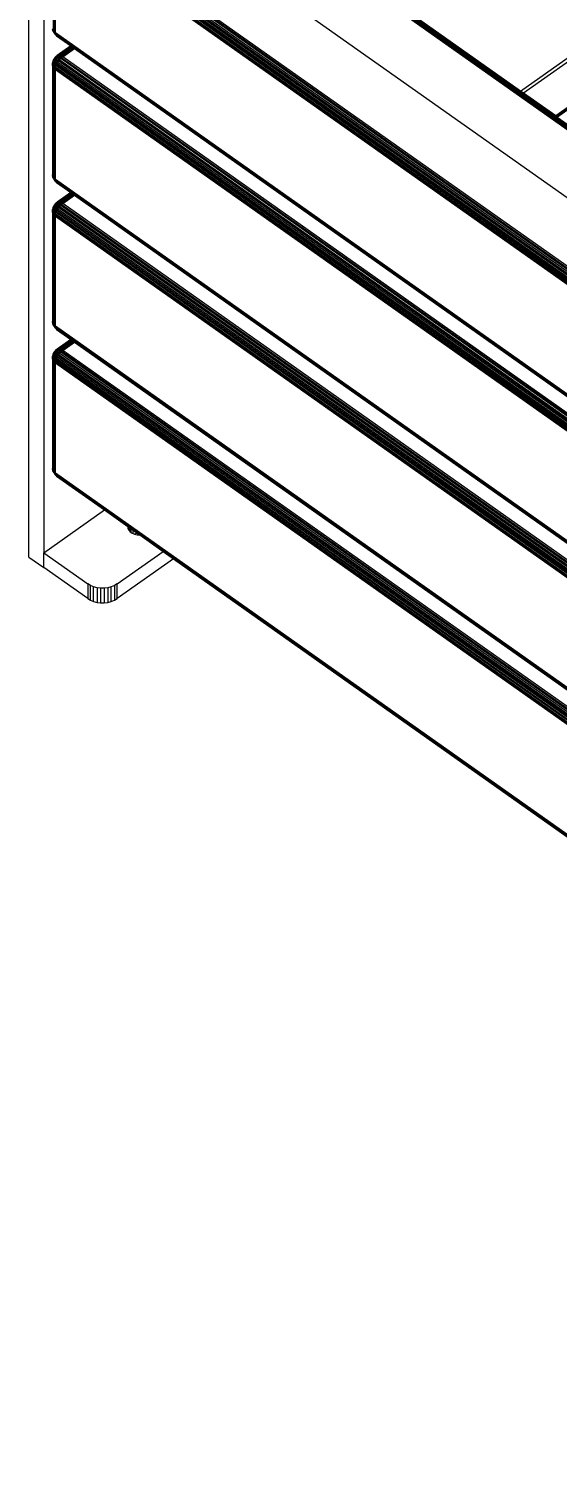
# Model space of a CAD drawing. Header units: inches. Extents: x 12 to 4609, y 5 to 3256.
# Drawn here: x 2520 to 2774, y 1631 to 2328 of the extents above; entities that cross this region are included whole.
import ezdxf

# ---------------------------------------------------------------- set-up
doc = ezdxf.new("R2010")
doc.units = ezdxf.units.IN
doc.header["$MEASUREMENT"] = 0

msp = doc.modelspace()

# ---------------------------------------------------------------- linework, layer by layer
for p, q in [((2756.17, 2298.34), (3181.99, 2599.44)), ((3183.41, 2598.44), (2757.58, 2297.34)), ((3205.33, 2592.02), (2773.08, 2286.38)), ((3205.37, 2591.74), (2773.3, 2286.22)), ((2773.57, 2286.03), (3205.47, 2591.43)), ((3205.61, 2591.1), (2773.87, 2285.81)), ((2756.17, 2298.34), (2582.49, 2421.14)), ((2582.49, 2421.07), (3269.57, 1935.23)), ((2582.49, 2420.96), (3269.12, 1935.44)), ((2582.49, 2420.82), (3268.66, 1935.63)), ((2582.49, 2420.65), (3268.2, 1935.78)), ((2582.49, 2420.23), (3267.28, 1936.02)), ((2582.49, 2419.74), (3266.35, 1936.18)), ((3265.42, 1936.27), (2582.49, 2419.18)), ((2582.49, 2418.55), (3264.5, 1936.3)), ((3241.16, 1919.8), (2559.16, 2402.05)), ((2519.56, 2073.85), (2519.56, 2388.52)), ((2526.63, 2383.52), (2526.63, 2075.93)), ((2531.14, 2380.78), (2531.14, 2327.75)), ((2531.44, 2327.29), (2531.44, 2380.32)), ((2531.82, 2379.9), (2531.82, 2326.87)), ((2532.29, 2326.48), (2532.29, 2379.52)), ((2532.29, 2379.52), (3214.29, 1897.27)), ((3214.33, 1897.8), (2532.32, 2380.05)), ((2532.43, 2380.61), (3214.44, 1898.36)), ((3214.61, 1898.96), (2532.61, 2381.21)), ((2532.85, 2381.83), (3214.85, 1899.58)), ((2533.15, 2382.44), (3215.16, 1900.19)), ((2533.51, 2383.05), (3215.51, 1900.8)), ((2533.91, 2383.64), (3215.92, 1901.39)), ((2534.36, 2384.19), (3216.36, 1901.94)), ((3216.83, 1902.46), (2534.83, 2384.71)), ((2535.32, 2385.16), (3217.33, 1902.91)), ((3217.83, 1903.3), (2535.82, 2385.55)), ((2530.94, 2328.36), (2530.94, 2328.23)), ((2530.94, 2328.23), (2530.98, 2327.76)), ((2530.94, 2328.23), (2531.14, 2327.75)), ((2531.27, 2327.04), (2530.94, 2328.23)), ((2530.98, 2327.76), (2531.14, 2327.33)), ((2531.14, 2327.75), (2531.27, 2327.04)), ((2531.14, 2327.75), (2531.44, 2327.29)), ((2531.14, 2327.33), (2531.27, 2327.04)), ((2531.44, 2327.29), (2531.27, 2327.04)), ((2531.27, 2327.04), (2531.45, 2326.56)), ((2531.27, 2327.04), (2531.73, 2326.39)), ((2531.44, 2327.29), (2531.73, 2326.39)), ((2531.44, 2327.29), (2531.82, 2326.87)), ((2531.45, 2326.56), (2531.93, 2325.88)), ((2531.73, 2326.39), (2531.82, 2326.87)), ((2531.73, 2326.39), (2531.93, 2325.88)), ((2531.73, 2326.39), (2532.43, 2325.59)), ((2531.73, 2326.39), (2532.32, 2326.01)), ((2531.82, 2326.87), (2532.32, 2326.01)), ((2531.82, 2326.87), (2532.29, 2326.48)), ((2531.93, 2325.88), (2532.25, 2325.51)), ((2531.93, 2325.88), (2532.61, 2325.24)), ((2531.93, 2325.88), (2532.43, 2325.59)), ((2532.25, 2325.51), (2532.85, 2324.97)), ((2532.61, 2325.24), (2532.25, 2325.51)), ((3214.29, 1844.23), (2532.29, 2326.48)), ((2532.32, 2326.01), (2532.29, 2326.48)), ((2532.43, 2325.59), (2532.32, 2326.01)), ((2532.32, 2326.01), (3214.33, 1843.76)), ((3214.44, 1843.34), (2532.43, 2325.59)), ((2532.61, 2325.24), (2532.43, 2325.59)), ((2532.85, 2324.97), (2532.61, 2325.24)), ((2532.61, 2325.24), (3214.61, 1842.99)), ((2532.85, 2324.97), (2539.68, 2320.14)), ((2539.68, 2320.14), (2533.15, 2315.51)), ((2539.7, 2320.13), (2533.15, 2315.51)), ((2533.51, 2315.62), (2539.78, 2320.07)), ((2533.91, 2315.63), (2539.92, 2319.97)), ((2540, 2319.91), (2533.91, 2315.63)), ((2534.36, 2315.56), (2540.21, 2319.77)), ((2534.83, 2315.4), (2540.47, 2319.58)), ((2540.62, 2319.48), (2534.83, 2315.4)), ((2535.32, 2315.16), (2540.93, 2319.25)), ((2541.25, 2319.03), (2535.32, 2315.16)), ((2535.82, 2314.84), (2541.5, 2318.85)), ((2539.68, 2320.14), (2539.7, 2320.13)), ((2539.7, 2320.13), (2539.78, 2320.07)), ((2539.78, 2320.07), (2539.92, 2319.97)), ((2539.92, 2319.97), (2540, 2319.91)), ((2540, 2319.91), (2540.21, 2319.77)), ((2540.21, 2319.77), (2540.47, 2319.58)), ((2540.47, 2319.58), (2540.62, 2319.48)), ((2540.62, 2319.48), (2540.93, 2319.25)), ((2540.93, 2319.25), (2541.25, 2319.03)), ((2541.25, 2319.03), (2541.5, 2318.85)), ((2541.5, 2318.85), (3214.85, 1842.72)), ((2530.87, 2311.7), (2530.84, 2311.56)), ((2530.84, 2311.56), (2530.84, 2311.05)), ((2530.84, 2311.05), (2530.94, 2310.56)), ((2530.84, 2311.05), (2530.84, 2258.53)), ((2530.88, 2311.86), (2530.87, 2311.8)), ((2530.87, 2311.83), (2530.88, 2311.86)), ((2530.87, 2311.8), (2530.87, 2311.83)), ((2530.87, 2311.8), (2530.88, 2311.75)), ((2530.88, 2311.75), (2530.87, 2311.7)), ((2530.94, 2310.56), (2530.87, 2311.7)), ((2530.94, 2311.45), (2530.87, 2311.7)), ((2530.88, 2311.86), (2530.96, 2312.41)), ((2530.94, 2312.06), (2530.88, 2311.86)), ((2531.01, 2312.4), (2530.94, 2312.1)), ((2531.04, 2312.3), (2530.94, 2312.1)), ((2530.94, 2312.1), (2530.94, 2312.06)), ((2530.94, 2312.06), (2530.94, 2311.45)), ((2530.94, 2311.45), (2530.94, 2310.56)), ((2530.98, 2311.23), (2530.94, 2311.45)), ((2530.98, 2311.23), (2530.94, 2310.56)), ((2530.94, 2310.56), (2531.14, 2310.07)), ((2530.94, 2310.56), (2530.94, 2259.03)), ((2531.07, 2312.85), (2530.96, 2312.41)), ((2531.14, 2311.88), (2530.98, 2311.23)), ((2531.27, 2310.64), (2530.98, 2311.23)), ((2530.98, 2311.23), (2531.14, 2310.07)), ((2531.26, 2312.97), (2531.01, 2312.4)), ((2531.07, 2312.85), (2531.01, 2312.4)), ((2531.04, 2312.3), (2531.01, 2312.4)), ((2531.04, 2312.3), (2531.14, 2311.92)), ((2531.25, 2313.32), (2531.07, 2312.85)), ((2531.42, 2312.6), (2531.14, 2311.92)), ((2531.14, 2311.88), (2531.14, 2311.92)), ((2531.14, 2311.88), (2531.45, 2311.38)), ((2531.27, 2310.64), (2531.14, 2310.07)), ((2531.14, 2310.07), (2531.14, 2257.04)), ((2531.14, 2310.07), (2531.44, 2309.61)), ((2531.5, 2313.79), (2531.25, 2313.32)), ((2531.25, 2312.99), (2531.68, 2313.41)), ((2531.43, 2313.34), (2531.25, 2312.99)), ((2531.25, 2313.32), (2531.25, 2312.99)), ((2531.26, 2312.97), (2531.25, 2312.99)), ((2531.44, 2313), (2531.26, 2312.97)), ((2531.26, 2312.97), (2531.32, 2312.82)), ((2531.45, 2311.38), (2531.27, 2310.64)), ((2531.73, 2310.07), (2531.27, 2310.64)), ((2531.27, 2310.64), (2531.44, 2309.61)), ((2531.44, 2313), (2531.32, 2312.82)), ((2531.32, 2312.82), (2531.42, 2312.6)), ((2531.44, 2312.64), (2531.42, 2312.6)), ((2531.42, 2312.6), (2531.75, 2312.16)), ((2531.56, 2313.59), (2531.43, 2313.34)), ((2531.63, 2313.5), (2531.43, 2313.34)), ((2531.68, 2313.41), (2531.44, 2313)), ((2531.75, 2313.35), (2531.44, 2313)), ((2531.78, 2313.3), (2531.44, 2312.64)), ((2531.44, 2313), (2531.44, 2312.64)), ((2531.44, 2309.61), (2531.73, 2310.07)), ((2531.44, 2256.58), (2531.44, 2309.61)), ((2531.44, 2309.61), (2531.82, 2309.19)), ((2531.75, 2312.16), (2531.45, 2311.38)), ((2531.45, 2311.38), (2531.93, 2310.86)), ((2531.79, 2314.25), (2531.5, 2313.79)), ((2531.5, 2313.79), (2531.56, 2313.59)), ((2531.93, 2314.17), (2531.56, 2313.59)), ((2531.56, 2313.59), (2531.63, 2313.5)), ((2531.63, 2313.5), (2531.68, 2313.41)), ((2531.68, 2313.41), (2531.75, 2313.35)), ((2531.93, 2310.86), (2531.73, 2310.07)), ((2532.61, 2310.5), (2531.73, 2310.07)), ((2531.73, 2310.07), (2531.82, 2309.19)), ((2531.73, 2310.07), (2532.32, 2309.34)), ((2532.43, 2309.9), (2531.73, 2310.07)), ((2531.75, 2313.35), (2531.78, 2313.3)), ((2532.16, 2312.94), (2531.75, 2312.16)), ((2531.75, 2312.16), (2532.25, 2311.68)), ((2532.23, 2313.98), (2531.78, 2313.3)), ((2531.78, 2313.3), (2532.16, 2312.94)), ((2532.13, 2314.67), (2531.79, 2314.25)), ((2531.79, 2314.25), (2531.93, 2314.17)), ((2532.37, 2314.71), (2531.93, 2314.17)), ((2531.93, 2314.17), (2532.23, 2313.98)), ((2532.25, 2311.68), (2531.93, 2310.86)), ((2532.85, 2311.11), (2531.93, 2310.86)), ((2531.93, 2310.86), (2532.61, 2310.5)), ((2532.5, 2315.04), (2532.13, 2314.67)), ((2532.13, 2314.67), (2532.37, 2314.71)), ((2532.66, 2313.7), (2532.16, 2312.94)), ((2532.16, 2312.94), (2532.68, 2312.51)), ((2532.73, 2314.62), (2532.23, 2313.98)), ((2532.23, 2313.98), (2532.66, 2313.7)), ((2532.68, 2312.51), (2532.25, 2311.68)), ((2532.25, 2311.68), (2533.15, 2311.73)), ((2532.25, 2311.68), (2532.85, 2311.11)), ((2532.32, 2309.34), (2532.43, 2309.9)), ((2532.84, 2315.18), (2532.37, 2314.71)), ((2532.37, 2314.71), (2532.73, 2314.62)), ((2532.43, 2309.9), (2532.61, 2310.5)), ((2532.43, 2309.9), (3214.44, 1827.65)), ((2532.85, 2315.32), (2532.5, 2315.04)), ((2532.5, 2315.04), (2532.84, 2315.18)), ((2532.61, 2310.5), (2532.85, 2311.11)), ((3214.61, 1828.25), (2532.61, 2310.5)), ((2533.22, 2314.4), (2532.66, 2313.7)), ((2532.66, 2313.7), (2533.21, 2313.32)), ((2533.21, 2313.32), (2532.68, 2312.51)), ((2533.91, 2312.93), (2532.68, 2312.51)), ((2532.68, 2312.51), (2533.15, 2311.73)), ((2533.51, 2312.34), (2532.68, 2312.51)), ((2533.29, 2315.17), (2532.73, 2314.62)), ((2532.73, 2314.62), (2533.22, 2314.4)), ((2532.84, 2315.18), (2533.51, 2315.62)), ((2532.85, 2315.32), (2532.84, 2315.18)), ((2532.93, 2315.28), (2532.84, 2315.18)), ((2532.84, 2315.18), (2533.11, 2315.18)), ((2532.85, 2315.32), (2533.15, 2315.51)), ((2532.85, 2311.11), (2533.15, 2311.73)), ((2532.85, 2311.11), (3214.85, 1828.86)), ((2533.33, 2315.56), (2532.93, 2315.28)), ((2533.15, 2315.51), (2532.93, 2315.28)), ((2533.11, 2315.18), (2533.39, 2315.38)), ((2533.11, 2315.18), (2533.29, 2315.17)), ((2533.15, 2315.51), (2533.33, 2315.56)), ((2533.15, 2311.73), (2533.51, 2312.34)), ((2533.15, 2311.73), (3215.16, 1829.48)), ((2533.81, 2314.06), (2533.21, 2313.32)), ((2534.36, 2313.48), (2533.21, 2313.32)), ((2533.21, 2313.32), (2533.91, 2312.93)), ((2533.83, 2315.02), (2533.22, 2314.4)), ((2533.22, 2314.4), (2533.81, 2314.06)), ((2533.91, 2315.63), (2533.29, 2315.17)), ((2533.39, 2315.38), (2533.29, 2315.17)), ((2533.29, 2315.17), (2533.83, 2315.02)), ((2533.33, 2315.56), (2533.51, 2315.62)), ((2533.39, 2315.38), (2533.74, 2315.63)), ((2533.51, 2315.62), (2533.39, 2315.38)), ((2533.51, 2315.62), (2533.74, 2315.63)), ((2533.51, 2312.34), (2533.91, 2312.93)), ((2533.51, 2312.34), (3215.51, 1830.09)), ((2533.74, 2315.63), (2533.91, 2315.63)), ((2534.46, 2314.72), (2533.81, 2314.06)), ((2533.81, 2314.06), (2534.36, 2313.48)), ((2533.81, 2314.06), (2534.83, 2313.99)), ((2534.36, 2315.56), (2533.83, 2315.02)), ((2533.83, 2315.02), (2533.87, 2315.32)), ((2534.2, 2315.16), (2533.83, 2315.02)), ((2533.83, 2315.02), (2534.46, 2314.72)), ((2533.87, 2315.32), (2534.26, 2315.58)), ((2533.87, 2315.32), (2533.88, 2315.41)), ((2533.88, 2315.41), (2533.91, 2315.63)), ((2534.15, 2315.59), (2533.88, 2315.41)), ((2533.91, 2315.63), (2534.15, 2315.59)), ((2533.91, 2312.93), (2534.36, 2313.48)), ((2533.91, 2312.93), (3215.92, 1830.68)), ((2534.15, 2315.59), (2534.26, 2315.58)), ((2534.64, 2315.47), (2534.2, 2315.16)), ((2534.83, 2315.4), (2534.2, 2315.16)), ((2534.26, 2315.58), (2534.36, 2315.56)), ((2534.36, 2315.56), (2534.64, 2315.47)), ((2534.36, 2313.48), (2534.83, 2313.99)), ((2534.36, 2313.48), (3216.36, 1831.23)), ((2534.83, 2315.4), (2534.46, 2314.72)), ((2534.46, 2314.72), (2535.32, 2315.16)), ((2534.46, 2314.72), (2534.83, 2313.99)), ((2534.46, 2314.72), (2535.32, 2314.45)), ((2534.64, 2315.47), (2534.83, 2315.4)), ((2534.83, 2315.4), (2535.32, 2315.16)), ((2534.83, 2313.99), (2535.32, 2314.45)), ((3216.83, 1831.74), (2534.83, 2313.99)), ((2535.32, 2315.16), (2535.32, 2314.45)), ((2535.32, 2315.16), (2535.82, 2314.84)), ((2535.32, 2314.45), (2535.82, 2314.84)), ((2535.32, 2314.45), (3217.33, 1832.2)), ((3217.83, 1832.59), (2535.82, 2314.84)), ((2531.82, 2309.19), (2532.32, 2309.34)), ((2531.82, 2309.19), (2531.82, 2256.15)), ((2531.82, 2309.19), (2532.29, 2308.81)), ((2532.29, 2308.81), (2532.32, 2309.34)), ((2532.29, 2255.77), (2532.29, 2308.81)), ((2532.29, 2308.81), (3214.29, 1826.56)), ((3214.33, 1827.09), (2532.32, 2309.34)), ((2757.58, 2297.34), (2756.17, 2298.34)), ((2773.08, 2286.38), (2757.58, 2297.34)), ((2773.3, 2286.22), (2773.08, 2286.38)), ((2773.57, 2286.03), (2773.3, 2286.22)), ((2773.87, 2285.81), (2773.57, 2286.03)), ((2774.2, 2285.58), (2773.87, 2285.81)), ((2530.94, 2259.03), (2530.84, 2258.53)), ((2530.84, 2258.53), (2530.84, 2258.02)), ((2530.87, 2257.86), (2530.84, 2258.02)), ((2530.94, 2259.03), (2530.87, 2257.86)), ((2530.94, 2258.43), (2530.87, 2257.86)), ((2530.87, 2257.86), (2530.87, 2257.82)), ((2530.87, 2257.82), (2530.94, 2257.65)), ((2530.94, 2259.03), (2530.94, 2258.43)), ((2530.94, 2258.43), (2530.94, 2257.65)), ((2530.94, 2257.65), (2530.94, 2257.52)), ((2530.94, 2257.52), (2530.98, 2257.05)), ((2530.94, 2257.52), (2531.14, 2257.04)), ((2531.27, 2256.33), (2530.94, 2257.52)), ((2530.98, 2257.05), (2531.14, 2256.62)), ((2531.14, 2257.04), (2531.27, 2256.33)), ((2531.14, 2257.04), (2531.44, 2256.58)), ((2531.14, 2256.62), (2531.27, 2256.33)), ((2531.44, 2256.58), (2531.27, 2256.33)), ((2531.27, 2256.33), (2531.45, 2255.85)), ((2531.27, 2256.33), (2531.73, 2255.68)), ((2531.44, 2256.58), (2531.73, 2255.68)), ((2531.44, 2256.58), (2531.82, 2256.15)), ((2531.45, 2255.85), (2531.93, 2255.17)), ((2531.73, 2255.68), (2531.82, 2256.15)), ((2531.73, 2255.68), (2531.93, 2255.17)), ((2531.73, 2255.68), (2532.43, 2254.88)), ((2531.73, 2255.68), (2532.32, 2255.3)), ((2531.82, 2256.15), (2532.32, 2255.3)), ((2531.82, 2256.15), (2532.29, 2255.77)), ((2531.93, 2255.17), (2532.25, 2254.8)), ((2531.93, 2255.17), (2532.61, 2254.53)), ((2531.93, 2255.17), (2532.43, 2254.88)), ((2532.25, 2254.8), (2532.85, 2254.26)), ((2532.61, 2254.53), (2532.25, 2254.8)), ((3214.29, 1773.52), (2532.29, 2255.77)), ((2532.32, 2255.3), (2532.29, 2255.77)), ((2532.43, 2254.88), (2532.32, 2255.3)), ((2532.32, 2255.3), (3214.33, 1773.05)), ((3214.44, 1772.63), (2532.43, 2254.88)), ((2532.61, 2254.53), (2532.43, 2254.88)), ((2532.85, 2254.26), (2532.61, 2254.53)), ((2532.61, 2254.53), (3214.61, 1772.28)), ((2532.85, 2254.26), (2539.68, 2249.43)), ((2539.68, 2249.43), (2533.15, 2244.8)), ((2539.7, 2249.41), (2533.15, 2244.8)), ((2533.51, 2244.91), (2539.78, 2249.36)), ((2533.91, 2244.92), (2539.92, 2249.26)), ((2540, 2249.2), (2533.91, 2244.92)), ((2534.36, 2244.85), (2540.21, 2249.06)), ((2534.83, 2244.69), (2540.47, 2248.87)), ((2540.62, 2248.76), (2534.83, 2244.69)), ((2535.32, 2244.45), (2540.93, 2248.54)), ((2541.25, 2248.32), (2535.32, 2244.45)), ((2535.82, 2244.13), (2541.5, 2248.14)), ((2539.68, 2249.43), (2539.7, 2249.41)), ((2539.7, 2249.41), (2539.78, 2249.36)), ((2539.78, 2249.36), (2539.92, 2249.26)), ((2539.92, 2249.26), (2540, 2249.2)), ((2540, 2249.2), (2540.21, 2249.06)), ((2540.21, 2249.06), (2540.47, 2248.87)), ((2540.47, 2248.87), (2540.62, 2248.76)), ((2540.62, 2248.76), (2540.93, 2248.54)), ((2540.93, 2248.54), (2541.25, 2248.32)), ((2541.25, 2248.32), (2541.5, 2248.14)), ((2541.5, 2248.14), (3214.85, 1772.01)), ((2530.87, 2240.99), (2530.84, 2240.85)), ((2530.84, 2240.85), (2530.84, 2240.34)), ((2530.84, 2240.34), (2530.94, 2239.84)), ((2530.84, 2240.34), (2530.84, 2187.82)), ((2530.88, 2241.15), (2530.87, 2241.08)), ((2530.88, 2241.15), (2530.87, 2241.12)), ((2530.87, 2241.08), (2530.87, 2241.12)), ((2530.87, 2241.08), (2530.88, 2241.04)), ((2530.88, 2241.04), (2530.87, 2240.99)), ((2530.94, 2239.84), (2530.87, 2240.99)), ((2530.94, 2240.74), (2530.87, 2240.99)), ((2530.88, 2241.15), (2530.96, 2241.7)), ((2530.94, 2241.35), (2530.88, 2241.15)), ((2531.01, 2241.69), (2530.94, 2241.39)), ((2531.04, 2241.59), (2530.94, 2241.39)), ((2530.94, 2241.39), (2530.94, 2241.35)), ((2530.94, 2241.35), (2530.94, 2240.74)), ((2530.94, 2240.74), (2530.94, 2239.84)), ((2530.98, 2240.52), (2530.94, 2240.74)), ((2530.98, 2240.52), (2530.94, 2239.84)), ((2530.94, 2239.84), (2531.14, 2239.36)), ((2530.94, 2239.84), (2530.94, 2188.31)), ((2531.07, 2242.14), (2530.96, 2241.7)), ((2531.14, 2241.17), (2530.98, 2240.52)), ((2531.27, 2239.92), (2530.98, 2240.52)), ((2530.98, 2240.52), (2531.14, 2239.36)), ((2531.26, 2242.26), (2531.01, 2241.69)), ((2531.07, 2242.14), (2531.01, 2241.69)), ((2531.04, 2241.59), (2531.01, 2241.69)), ((2531.04, 2241.59), (2531.14, 2241.21)), ((2531.25, 2242.61), (2531.07, 2242.14)), ((2531.42, 2241.89), (2531.14, 2241.21)), ((2531.14, 2241.17), (2531.14, 2241.21)), ((2531.14, 2241.17), (2531.45, 2240.67)), ((2531.27, 2239.92), (2531.14, 2239.36)), ((2531.5, 2243.08), (2531.25, 2242.61)), ((2531.25, 2242.28), (2531.68, 2242.7)), ((2531.43, 2242.63), (2531.25, 2242.28)), ((2531.25, 2242.61), (2531.25, 2242.28)), ((2531.26, 2242.26), (2531.25, 2242.28)), ((2531.44, 2242.29), (2531.26, 2242.26)), ((2531.26, 2242.26), (2531.32, 2242.11)), ((2531.45, 2240.67), (2531.27, 2239.92)), ((2531.73, 2239.36), (2531.27, 2239.92)), ((2531.27, 2239.92), (2531.44, 2238.9)), ((2531.44, 2242.29), (2531.32, 2242.11)), ((2531.32, 2242.11), (2531.42, 2241.89)), ((2531.44, 2241.93), (2531.42, 2241.89)), ((2531.42, 2241.89), (2531.75, 2241.45)), ((2531.56, 2242.88), (2531.43, 2242.63)), ((2531.63, 2242.79), (2531.43, 2242.63)), ((2531.68, 2242.7), (2531.44, 2242.29)), ((2531.75, 2242.63), (2531.44, 2242.29)), ((2531.78, 2242.59), (2531.44, 2241.93)), ((2531.44, 2242.29), (2531.44, 2241.93)), ((2531.75, 2241.45), (2531.45, 2240.67)), ((2531.45, 2240.67), (2531.93, 2240.15)), ((2531.79, 2243.54), (2531.5, 2243.08)), ((2531.5, 2243.08), (2531.56, 2242.88)), ((2531.93, 2243.46), (2531.56, 2242.88)), ((2531.56, 2242.88), (2531.63, 2242.79)), ((2531.63, 2242.79), (2531.68, 2242.7)), ((2531.68, 2242.7), (2531.75, 2242.63)), ((2531.93, 2240.15), (2531.73, 2239.36)), ((2532.61, 2239.79), (2531.73, 2239.36)), ((2531.75, 2242.63), (2531.78, 2242.59)), ((2532.16, 2242.23), (2531.75, 2241.45)), ((2531.75, 2241.45), (2532.25, 2240.97)), ((2532.23, 2243.27), (2531.78, 2242.59)), ((2531.78, 2242.59), (2532.16, 2242.23)), ((2532.13, 2243.96), (2531.79, 2243.54)), ((2531.79, 2243.54), (2531.93, 2243.46)), ((2532.37, 2244), (2531.93, 2243.46)), ((2531.93, 2243.46), (2532.23, 2243.27)), ((2532.25, 2240.97), (2531.93, 2240.15)), ((2532.85, 2240.4), (2531.93, 2240.15)), ((2531.93, 2240.15), (2532.61, 2239.79)), ((2532.5, 2244.33), (2532.13, 2243.96)), ((2532.13, 2243.96), (2532.37, 2244)), ((2532.66, 2242.99), (2532.16, 2242.23)), ((2532.16, 2242.23), (2532.68, 2241.8)), ((2532.73, 2243.91), (2532.23, 2243.27)), ((2532.23, 2243.27), (2532.66, 2242.99)), ((2532.68, 2241.8), (2532.25, 2240.97)), ((2532.25, 2240.97), (2533.15, 2241.02)), ((2532.25, 2240.97), (2532.85, 2240.4)), ((2532.84, 2244.47), (2532.37, 2244)), ((2532.37, 2244), (2532.73, 2243.91)), ((2532.43, 2239.19), (2532.61, 2239.79)), ((2532.85, 2244.61), (2532.5, 2244.33)), ((2532.5, 2244.33), (2532.84, 2244.47)), ((2532.61, 2239.79), (2532.85, 2240.4)), ((3214.61, 1757.54), (2532.61, 2239.79)), ((2533.22, 2243.69), (2532.66, 2242.99)), ((2532.66, 2242.99), (2533.21, 2242.6)), ((2533.21, 2242.6), (2532.68, 2241.8)), ((2533.91, 2242.22), (2532.68, 2241.8)), ((2532.68, 2241.8), (2533.15, 2241.02)), ((2533.51, 2241.63), (2532.68, 2241.8)), ((2533.29, 2244.46), (2532.73, 2243.91)), ((2532.73, 2243.91), (2533.22, 2243.69)), ((2532.84, 2244.47), (2533.51, 2244.91)), ((2532.85, 2244.61), (2532.84, 2244.47)), ((2532.93, 2244.57), (2532.84, 2244.47)), ((2532.84, 2244.47), (2533.11, 2244.47)), ((2532.85, 2244.61), (2533.15, 2244.8)), ((2532.85, 2240.4), (2533.15, 2241.02)), ((2532.85, 2240.4), (3214.85, 1758.15)), ((2533.33, 2244.85), (2532.93, 2244.57)), ((2533.15, 2244.8), (2532.93, 2244.57)), ((2533.11, 2244.47), (2533.39, 2244.66)), ((2533.11, 2244.47), (2533.29, 2244.46)), ((2533.15, 2244.8), (2533.33, 2244.85)), ((2533.15, 2241.02), (2533.51, 2241.63)), ((2533.15, 2241.02), (3215.16, 1758.77)), ((2533.81, 2243.35), (2533.21, 2242.6)), ((2534.36, 2242.77), (2533.21, 2242.6)), ((2533.21, 2242.6), (2533.91, 2242.22)), ((2533.83, 2244.31), (2533.22, 2243.69)), ((2533.22, 2243.69), (2533.81, 2243.35)), ((2533.91, 2244.92), (2533.29, 2244.46)), ((2533.39, 2244.66), (2533.29, 2244.46)), ((2533.29, 2244.46), (2533.83, 2244.31)), ((2533.33, 2244.85), (2533.51, 2244.91)), ((2533.51, 2244.91), (2533.39, 2244.66)), ((2533.39, 2244.66), (2533.74, 2244.91)), ((2533.51, 2244.91), (2533.74, 2244.91)), ((2533.51, 2241.63), (2533.91, 2242.22)), ((2533.51, 2241.63), (3215.51, 1759.38)), ((2533.74, 2244.91), (2533.91, 2244.92)), ((2534.46, 2244.01), (2533.81, 2243.35)), ((2533.81, 2243.35), (2534.36, 2242.77)), ((2533.81, 2243.35), (2534.83, 2243.28)), ((2534.36, 2244.85), (2533.83, 2244.31)), ((2533.83, 2244.31), (2533.87, 2244.61)), ((2534.2, 2244.45), (2533.83, 2244.31)), ((2533.83, 2244.31), (2534.46, 2244.01)), ((2533.87, 2244.61), (2534.26, 2244.87)), ((2533.87, 2244.61), (2533.88, 2244.7)), ((2533.88, 2244.7), (2533.91, 2244.92)), ((2534.15, 2244.88), (2533.88, 2244.7)), ((2533.91, 2244.92), (2534.15, 2244.88)), ((2533.91, 2242.22), (2534.36, 2242.77)), ((2533.91, 2242.22), (3215.92, 1759.97)), ((2534.15, 2244.88), (2534.26, 2244.87)), ((2534.64, 2244.76), (2534.2, 2244.45)), ((2534.83, 2244.69), (2534.2, 2244.45)), ((2534.26, 2244.87), (2534.36, 2244.85)), ((2534.36, 2244.85), (2534.64, 2244.76)), ((2534.36, 2242.77), (2534.83, 2243.28)), ((2534.36, 2242.77), (3216.36, 1760.52)), ((2534.83, 2244.69), (2534.46, 2244.01)), ((2534.46, 2244.01), (2535.32, 2244.45)), ((2534.46, 2244.01), (2534.83, 2243.28)), ((2534.46, 2244.01), (2535.32, 2243.74)), ((2534.64, 2244.76), (2534.83, 2244.69)), ((2534.83, 2244.69), (2535.32, 2244.45)), ((2534.83, 2243.28), (2535.32, 2243.74)), ((3216.83, 1761.03), (2534.83, 2243.28)), ((2535.32, 2244.45), (2535.32, 2243.74)), ((2535.32, 2244.45), (2535.82, 2244.13)), ((2535.32, 2243.74), (2535.82, 2244.13)), ((2535.32, 2243.74), (3217.33, 1761.49)), ((3217.83, 1761.88), (2535.82, 2244.13)), ((2531.14, 2239.36), (2531.14, 2186.33)), ((2531.14, 2239.36), (2531.44, 2238.9)), ((2531.44, 2238.9), (2531.73, 2239.36)), ((2531.44, 2185.87), (2531.44, 2238.9)), ((2531.44, 2238.9), (2531.82, 2238.48)), ((2531.73, 2239.36), (2531.82, 2238.48)), ((2531.73, 2239.36), (2532.32, 2238.62)), ((2532.43, 2239.19), (2531.73, 2239.36)), ((2531.82, 2238.48), (2532.32, 2238.62)), ((2531.82, 2238.48), (2531.82, 2185.44)), ((2531.82, 2238.48), (2532.29, 2238.1)), ((2532.29, 2238.1), (2532.32, 2238.62)), ((2532.29, 2185.06), (2532.29, 2238.1)), ((2532.29, 2238.1), (3214.29, 1755.85)), ((2532.32, 2238.62), (2532.43, 2239.19)), ((3214.33, 1756.37), (2532.32, 2238.62)), ((2532.43, 2239.19), (3214.44, 1756.94)), ((2530.94, 2188.31), (2530.84, 2187.82)), ((2530.84, 2187.82), (2530.84, 2187.31)), ((2530.87, 2187.15), (2530.84, 2187.31)), ((2530.94, 2188.31), (2530.87, 2187.15)), ((2530.94, 2187.72), (2530.87, 2187.15)), ((2530.87, 2187.15), (2530.87, 2187.11)), ((2530.87, 2187.11), (2530.94, 2186.94)), ((2530.94, 2188.31), (2530.94, 2187.72)), ((2530.94, 2187.72), (2530.94, 2186.94)), ((2530.94, 2186.94), (2530.94, 2186.81)), ((2530.94, 2186.81), (2530.98, 2186.34)), ((2530.94, 2186.81), (2531.14, 2186.33)), ((2531.27, 2185.62), (2530.94, 2186.81)), ((2530.98, 2186.34), (2531.14, 2185.91)), ((2531.14, 2186.33), (2531.27, 2185.62)), ((2531.14, 2186.33), (2531.44, 2185.87)), ((2531.14, 2185.91), (2531.27, 2185.62)), ((2531.44, 2185.87), (2531.27, 2185.62)), ((2531.27, 2185.62), (2531.45, 2185.14)), ((2531.27, 2185.62), (2531.73, 2184.97)), ((2531.44, 2185.87), (2531.73, 2184.97)), ((2531.44, 2185.87), (2531.82, 2185.44)), ((2531.45, 2185.14), (2531.93, 2184.46)), ((2531.73, 2184.97), (2531.82, 2185.44)), ((2531.73, 2184.97), (2531.93, 2184.46)), ((2531.73, 2184.97), (2532.43, 2184.17)), ((2531.73, 2184.97), (2532.32, 2184.59)), ((2531.82, 2185.44), (2532.32, 2184.59)), ((2531.82, 2185.44), (2532.29, 2185.06)), ((2531.93, 2184.46), (2532.25, 2184.09)), ((2531.93, 2184.46), (2532.61, 2183.82)), ((2531.93, 2184.46), (2532.43, 2184.17)), ((2532.25, 2184.09), (2532.85, 2183.55)), ((2532.61, 2183.82), (2532.25, 2184.09)), ((3214.29, 1702.81), (2532.29, 2185.06)), ((2532.32, 2184.59), (2532.29, 2185.06)), ((2532.43, 2184.17), (2532.32, 2184.59)), ((2532.32, 2184.59), (3214.33, 1702.34)), ((3214.44, 1701.92), (2532.43, 2184.17)), ((2532.61, 2183.82), (2532.43, 2184.17)), ((2532.85, 2183.55), (2532.61, 2183.82)), ((2532.61, 2183.82), (3214.61, 1701.57)), ((2532.85, 2183.55), (2539.68, 2178.72)), ((2539.68, 2178.72), (2533.15, 2174.09)), ((2539.7, 2178.7), (2533.15, 2174.09)), ((2533.51, 2174.19), (2539.78, 2178.65)), ((2533.91, 2174.21), (2539.92, 2178.55)), ((2540, 2178.49), (2533.91, 2174.21)), ((2534.36, 2174.14), (2540.21, 2178.35)), ((2534.83, 2173.98), (2540.47, 2178.16)), ((2540.62, 2178.05), (2534.83, 2173.98)), ((2535.32, 2173.74), (2540.93, 2177.83)), ((2541.25, 2177.61), (2535.32, 2173.74)), ((2535.82, 2173.42), (2541.5, 2177.43)), ((2539.68, 2178.72), (2539.7, 2178.7)), ((2539.7, 2178.7), (2539.78, 2178.65)), ((2539.78, 2178.65), (2539.92, 2178.55)), ((2539.92, 2178.55), (2540, 2178.49)), ((2540, 2178.49), (2540.21, 2178.35)), ((2540.21, 2178.35), (2540.47, 2178.16)), ((2540.47, 2178.16), (2540.62, 2178.05)), ((2540.62, 2178.05), (2540.93, 2177.83)), ((2540.93, 2177.83), (2541.25, 2177.61)), ((2541.25, 2177.61), (2541.5, 2177.43)), ((2541.5, 2177.43), (3214.85, 1701.3)), ((2530.87, 2170.28), (2530.84, 2170.14)), ((2530.84, 2170.14), (2530.84, 2169.63)), ((2530.88, 2170.44), (2530.87, 2170.37)), ((2530.88, 2170.44), (2530.87, 2170.41)), ((2530.87, 2170.37), (2530.87, 2170.41)), ((2530.87, 2170.37), (2530.88, 2170.33)), ((2530.88, 2170.33), (2530.87, 2170.28)), ((2530.94, 2169.13), (2530.87, 2170.28)), ((2530.94, 2170.03), (2530.87, 2170.28)), ((2530.88, 2170.44), (2530.96, 2170.98)), ((2530.94, 2170.64), (2530.88, 2170.44)), ((2531.01, 2170.98), (2530.94, 2170.68)), ((2531.04, 2170.88), (2530.94, 2170.68)), ((2530.94, 2170.68), (2530.94, 2170.64)), ((2530.94, 2170.64), (2530.94, 2170.03)), ((2530.94, 2170.03), (2530.94, 2169.13)), ((2530.98, 2169.81), (2530.94, 2170.03)), ((2531.07, 2171.43), (2530.96, 2170.98)), ((2531.14, 2170.46), (2530.98, 2169.81)), ((2531.26, 2171.55), (2531.01, 2170.98)), ((2531.07, 2171.43), (2531.01, 2170.98)), ((2531.04, 2170.88), (2531.01, 2170.98)), ((2531.04, 2170.88), (2531.14, 2170.5)), ((2531.25, 2171.9), (2531.07, 2171.43)), ((2531.42, 2171.18), (2531.14, 2170.5)), ((2531.14, 2170.46), (2531.14, 2170.5)), ((2531.14, 2170.46), (2531.45, 2169.96)), ((2531.5, 2172.37), (2531.25, 2171.9)), ((2531.25, 2171.57), (2531.68, 2171.99)), ((2531.43, 2171.92), (2531.25, 2171.57)), ((2531.25, 2171.9), (2531.25, 2171.57)), ((2531.26, 2171.55), (2531.25, 2171.57)), ((2531.44, 2171.58), (2531.26, 2171.55)), ((2531.26, 2171.55), (2531.32, 2171.4)), ((2531.45, 2169.96), (2531.27, 2169.21)), ((2531.44, 2171.58), (2531.32, 2171.4)), ((2531.32, 2171.4), (2531.42, 2171.18)), ((2531.44, 2171.22), (2531.42, 2171.18)), ((2531.42, 2171.18), (2531.75, 2170.74)), ((2531.56, 2172.17), (2531.43, 2171.92)), ((2531.63, 2172.08), (2531.43, 2171.92)), ((2531.68, 2171.99), (2531.44, 2171.58)), ((2531.75, 2171.92), (2531.44, 2171.58)), ((2531.78, 2171.88), (2531.44, 2171.22)), ((2531.44, 2171.58), (2531.44, 2171.22)), ((2531.75, 2170.74), (2531.45, 2169.96)), ((2531.45, 2169.96), (2531.93, 2169.43)), ((2531.79, 2172.83), (2531.5, 2172.37)), ((2531.5, 2172.37), (2531.56, 2172.17)), ((2531.93, 2172.75), (2531.56, 2172.17)), ((2531.56, 2172.17), (2531.63, 2172.08)), ((2531.63, 2172.08), (2531.68, 2171.99)), ((2531.68, 2171.99), (2531.75, 2171.92)), ((2531.75, 2171.92), (2531.78, 2171.88)), ((2532.16, 2171.52), (2531.75, 2170.74)), ((2531.75, 2170.74), (2532.25, 2170.26)), ((2532.23, 2172.56), (2531.78, 2171.88)), ((2531.78, 2171.88), (2532.16, 2171.52)), ((2532.13, 2173.25), (2531.79, 2172.83)), ((2531.79, 2172.83), (2531.93, 2172.75)), ((2532.37, 2173.29), (2531.93, 2172.75)), ((2531.93, 2172.75), (2532.23, 2172.56)), ((2532.25, 2170.26), (2531.93, 2169.43)), ((2532.5, 2173.62), (2532.13, 2173.25)), ((2532.13, 2173.25), (2532.37, 2173.29)), ((2532.66, 2172.27), (2532.16, 2171.52)), ((2532.16, 2171.52), (2532.68, 2171.09)), ((2532.73, 2173.19), (2532.23, 2172.56)), ((2532.23, 2172.56), (2532.66, 2172.27)), ((2532.68, 2171.09), (2532.25, 2170.26)), ((2532.25, 2170.26), (2533.15, 2170.31)), ((2532.25, 2170.26), (2532.85, 2169.69)), ((2532.84, 2173.76), (2532.37, 2173.29)), ((2532.37, 2173.29), (2532.73, 2173.19)), ((2532.85, 2173.9), (2532.5, 2173.62)), ((2532.5, 2173.62), (2532.84, 2173.76)), ((2533.22, 2172.98), (2532.66, 2172.27)), ((2532.66, 2172.27), (2533.21, 2171.89)), ((2533.21, 2171.89), (2532.68, 2171.09)), ((2533.91, 2171.51), (2532.68, 2171.09)), ((2532.68, 2171.09), (2533.15, 2170.31)), ((2533.51, 2170.92), (2532.68, 2171.09)), ((2533.29, 2173.75), (2532.73, 2173.19)), ((2532.73, 2173.19), (2533.22, 2172.98)), ((2532.84, 2173.76), (2533.51, 2174.19)), ((2532.85, 2173.9), (2532.84, 2173.76)), ((2532.93, 2173.85), (2532.84, 2173.76)), ((2532.84, 2173.76), (2533.11, 2173.76)), ((2532.85, 2173.9), (2533.15, 2174.09)), ((2532.85, 2169.69), (2533.15, 2170.31)), ((2533.33, 2174.14), (2532.93, 2173.85)), ((2533.15, 2174.09), (2532.93, 2173.85)), ((2533.11, 2173.76), (2533.39, 2173.95)), ((2533.11, 2173.76), (2533.29, 2173.75)), ((2533.15, 2174.09), (2533.33, 2174.14)), ((2533.15, 2170.31), (2533.51, 2170.92)), ((2533.15, 2170.31), (3215.16, 1688.06)), ((2533.81, 2172.64), (2533.21, 2171.89)), ((2534.36, 2172.06), (2533.21, 2171.89)), ((2533.21, 2171.89), (2533.91, 2171.51)), ((2533.83, 2173.59), (2533.22, 2172.98)), ((2533.22, 2172.98), (2533.81, 2172.64)), ((2533.91, 2174.21), (2533.29, 2173.75)), ((2533.39, 2173.95), (2533.29, 2173.75)), ((2533.29, 2173.75), (2533.83, 2173.59)), ((2533.33, 2174.14), (2533.51, 2174.19)), ((2533.39, 2173.95), (2533.74, 2174.2)), ((2533.51, 2174.19), (2533.39, 2173.95)), ((2533.51, 2174.19), (2533.74, 2174.2)), ((2533.51, 2170.92), (2533.91, 2171.51)), ((2533.51, 2170.92), (3215.51, 1688.67)), ((2533.74, 2174.2), (2533.91, 2174.21)), ((2534.46, 2173.3), (2533.81, 2172.64)), ((2533.81, 2172.64), (2534.36, 2172.06)), ((2533.81, 2172.64), (2534.83, 2172.57)), ((2534.36, 2174.14), (2533.83, 2173.59)), ((2533.83, 2173.59), (2533.87, 2173.9)), ((2534.2, 2173.74), (2533.83, 2173.59)), ((2533.83, 2173.59), (2534.46, 2173.3)), ((2533.87, 2173.9), (2534.26, 2174.16)), ((2533.87, 2173.9), (2533.88, 2173.98)), ((2533.88, 2173.98), (2533.91, 2174.21)), ((2534.15, 2174.17), (2533.88, 2173.98)), ((2533.91, 2174.21), (2534.15, 2174.17)), ((2533.91, 2171.51), (2534.36, 2172.06)), ((2533.91, 2171.51), (3215.92, 1689.26)), ((2534.15, 2174.17), (2534.26, 2174.16)), ((2534.64, 2174.05), (2534.2, 2173.74)), ((2534.83, 2173.98), (2534.2, 2173.74)), ((2534.26, 2174.16), (2534.36, 2174.14)), ((2534.36, 2174.14), (2534.64, 2174.05)), ((2534.36, 2172.06), (2534.83, 2172.57)), ((2534.36, 2172.06), (3216.36, 1689.81)), ((2534.83, 2173.98), (2534.46, 2173.3)), ((2534.46, 2173.3), (2535.32, 2173.74)), ((2534.46, 2173.3), (2534.83, 2172.57)), ((2534.46, 2173.3), (2535.32, 2173.03)), ((2534.64, 2174.05), (2534.83, 2173.98)), ((2534.83, 2173.98), (2535.32, 2173.74)), ((2534.83, 2172.57), (2535.32, 2173.03)), ((3216.83, 1690.32), (2534.83, 2172.57)), ((2535.32, 2173.74), (2535.32, 2173.03)), ((2535.32, 2173.74), (2535.82, 2173.42)), ((2535.32, 2173.03), (2535.82, 2173.42)), ((2535.32, 2173.03), (3217.33, 1690.78)), ((3217.83, 1691.17), (2535.82, 2173.42)), ((2530.84, 2169.63), (2530.94, 2169.13)), ((2530.84, 2169.63), (2530.84, 2117.1)), ((2530.98, 2169.81), (2530.94, 2169.13)), ((2530.94, 2169.13), (2531.14, 2168.65)), ((2530.94, 2169.13), (2530.94, 2117.6)), ((2531.27, 2169.21), (2530.98, 2169.81)), ((2530.98, 2169.81), (2531.14, 2168.65)), ((2531.27, 2169.21), (2531.14, 2168.65)), ((2531.14, 2168.65), (2531.14, 2115.62)), ((2531.14, 2168.65), (2531.44, 2168.19)), ((2531.73, 2168.64), (2531.27, 2169.21)), ((2531.27, 2169.21), (2531.44, 2168.19)), ((2531.44, 2168.19), (2531.73, 2168.64)), ((2531.44, 2115.16), (2531.44, 2168.19)), ((2531.44, 2168.19), (2531.82, 2167.77)), ((2531.93, 2169.43), (2531.73, 2168.64)), ((2532.61, 2169.08), (2531.73, 2168.64)), ((2531.73, 2168.64), (2531.82, 2167.77)), ((2531.73, 2168.64), (2532.32, 2167.91)), ((2532.43, 2168.48), (2531.73, 2168.64)), ((2531.82, 2167.77), (2532.32, 2167.91)), ((2531.82, 2167.77), (2531.82, 2114.73)), ((2531.82, 2167.77), (2532.29, 2167.39)), ((2532.85, 2169.69), (2531.93, 2169.43)), ((2531.93, 2169.43), (2532.61, 2169.08)), ((2532.29, 2167.39), (2532.32, 2167.91)), ((2532.29, 2114.35), (2532.29, 2167.39)), ((2532.29, 2167.39), (3214.29, 1685.14)), ((2532.32, 2167.91), (2532.43, 2168.48)), ((3214.33, 1685.66), (2532.32, 2167.91)), ((2532.43, 2168.48), (2532.61, 2169.08)), ((2532.43, 2168.48), (3214.44, 1686.23)), ((2532.61, 2169.08), (2532.85, 2169.69)), ((3214.61, 1686.83), (2532.61, 2169.08)), ((2532.85, 2169.69), (3214.85, 1687.44)), ((2530.94, 2117.6), (2530.84, 2117.1)), ((2530.84, 2117.1), (2530.84, 2116.6)), ((2530.87, 2116.44), (2530.84, 2116.6)), ((2530.94, 2117.6), (2530.87, 2116.44)), ((2530.94, 2117.01), (2530.87, 2116.44)), ((2530.87, 2116.44), (2530.87, 2116.4)), ((2530.87, 2116.4), (2530.94, 2116.23)), ((2530.94, 2117.6), (2530.94, 2117.01)), ((2530.94, 2117.01), (2530.94, 2116.23)), ((2530.94, 2116.23), (2530.94, 2116.1)), ((2530.94, 2116.1), (2530.98, 2115.63)), ((2530.94, 2116.1), (2531.14, 2115.62)), ((2531.27, 2114.91), (2530.94, 2116.1)), ((2530.98, 2115.63), (2531.14, 2115.2)), ((2531.14, 2115.62), (2531.27, 2114.91)), ((2531.14, 2115.62), (2531.44, 2115.16)), ((2531.14, 2115.2), (2531.27, 2114.91)), ((2531.44, 2115.16), (2531.27, 2114.91)), ((2531.27, 2114.91), (2531.45, 2114.43)), ((2531.27, 2114.91), (2531.73, 2114.26)), ((2531.44, 2115.16), (2531.73, 2114.26)), ((2531.44, 2115.16), (2531.82, 2114.73)), ((2531.45, 2114.43), (2531.93, 2113.75)), ((2531.73, 2114.26), (2531.82, 2114.73)), ((2531.73, 2114.26), (2531.93, 2113.75)), ((2531.73, 2114.26), (2532.43, 2113.46)), ((2531.73, 2114.26), (2532.32, 2113.87)), ((2531.82, 2114.73), (2532.32, 2113.87)), ((2531.82, 2114.73), (2532.29, 2114.35)), ((3214.29, 1632.1), (2532.29, 2114.35)), ((2532.32, 2113.87), (2532.29, 2114.35)), ((2531.93, 2113.75), (2532.25, 2113.37)), ((2531.93, 2113.75), (2532.61, 2113.11)), ((2531.93, 2113.75), (2532.43, 2113.46)), ((2532.25, 2113.37), (2532.85, 2112.84)), ((2532.61, 2113.11), (2532.25, 2113.37)), ((2532.43, 2113.46), (2532.32, 2113.87)), ((2532.32, 2113.87), (3214.33, 1631.62)), ((3214.44, 1631.21), (2532.43, 2113.46)), ((2532.61, 2113.11), (2532.43, 2113.46)), ((2532.85, 2112.84), (2532.61, 2113.11)), ((2532.61, 2113.11), (3214.61, 1630.86)), ((2532.85, 2112.84), (2555.84, 2096.58)), ((2526.63, 2075.93), (2555.84, 2096.58)), ((2555.84, 2096.58), (2567.11, 2088.61)), ((2567.11, 2088.61), (2567.18, 2087.72)), ((2567.11, 2088.61), (2567.34, 2088.45)), ((2567.18, 2087.72), (2567.34, 2087.36)), ((2567.34, 2088.45), (2567.34, 2087.36)), ((2567.34, 2088.45), (2567.89, 2088.06)), ((2567.34, 2087.36), (2567.58, 2086.83)), ((2567.58, 2086.83), (2567.89, 2086.47)), ((2567.89, 2088.06), (2567.89, 2086.47)), ((2567.89, 2088.06), (2568.7, 2087.48)), ((2567.89, 2086.47), (2568.26, 2086.03)), ((2568.7, 2085.72), (2568.7, 2087.48)), ((2568.7, 2087.48), (2569.75, 2086.75)), ((2569.75, 2085.13), (2569.75, 2086.75)), ((2569.75, 2086.75), (2570.96, 2085.89)), ((2568.26, 2086.03), (2568.7, 2085.72)), ((2568.7, 2085.72), (2569.2, 2085.36)), ((2569.2, 2085.36), (2569.75, 2085.13)), ((2569.75, 2085.13), (2570.33, 2084.87)), ((2570.96, 2085.07), (2570.33, 2084.87)), ((2570.33, 2084.87), (2571.6, 2084.6)), ((2570.96, 2085.89), (2570.96, 2085.07)), ((2570.96, 2085.89), (2571.94, 2085.2)), ((2571.94, 2085.2), (2570.96, 2085.07)), ((2571.6, 2084.6), (2572.86, 2084.55)), ((2571.94, 2085.2), (2572.86, 2084.55)), ((2572.86, 2084.55), (2584.13, 2076.58)), ((2519.56, 2073.85), (2526.63, 2068.85)), ((2526.63, 2075.93), (2547.84, 2060.93)), ((2526.63, 2068.85), (2526.63, 2075.93)), ((2561.99, 2060.93), (2584.13, 2076.58)), ((2589.13, 2073.04), (2561.99, 2053.85)), ((2584.13, 2076.58), (2589.13, 2073.04)), ((2589.13, 2073.04), (3214.85, 1630.59)), ((2547.84, 2053.85), (2526.63, 2068.85)), ((2547.84, 2060.93), (2547.84, 2053.85)), ((2549.18, 2060.13), (2547.84, 2060.93)), ((2550.69, 2059.52), (2549.18, 2060.13)), ((2549.18, 2053.06), (2549.18, 2060.13)), ((2552.33, 2059.1), (2550.69, 2059.52)), ((2550.69, 2052.45), (2550.69, 2059.52)), ((2554.04, 2058.88), (2552.33, 2059.1)), ((2552.33, 2059.1), (2552.33, 2052.02)), ((2555.79, 2058.88), (2554.04, 2058.88)), ((2554.04, 2058.88), (2554.04, 2051.81)), ((2557.5, 2059.1), (2555.79, 2058.88)), ((2555.79, 2058.88), (2555.79, 2051.81)), ((2559.14, 2059.52), (2557.5, 2059.1)), ((2557.5, 2059.1), (2557.5, 2052.02)), ((2560.65, 2060.13), (2559.14, 2059.52)), ((2559.14, 2052.45), (2559.14, 2059.52)), ((2561.99, 2060.93), (2560.65, 2060.13)), ((2560.65, 2060.13), (2560.65, 2053.06)), ((2561.99, 2053.85), (2561.99, 2060.93)), ((2547.84, 2053.85), (2549.18, 2053.06)), ((2549.18, 2053.06), (2550.69, 2052.45)), ((2550.69, 2052.45), (2552.33, 2052.02)), ((2552.33, 2052.02), (2554.04, 2051.81)), ((2554.04, 2051.81), (2555.79, 2051.81)), ((2555.79, 2051.81), (2557.5, 2052.02)), ((2557.5, 2052.02), (2559.14, 2052.45)), ((2559.14, 2052.45), (2560.65, 2053.06)), ((2560.65, 2053.06), (2561.99, 2053.85))]:
    msp.add_line(p, q)

doc.saveas('drawing.dxf')
